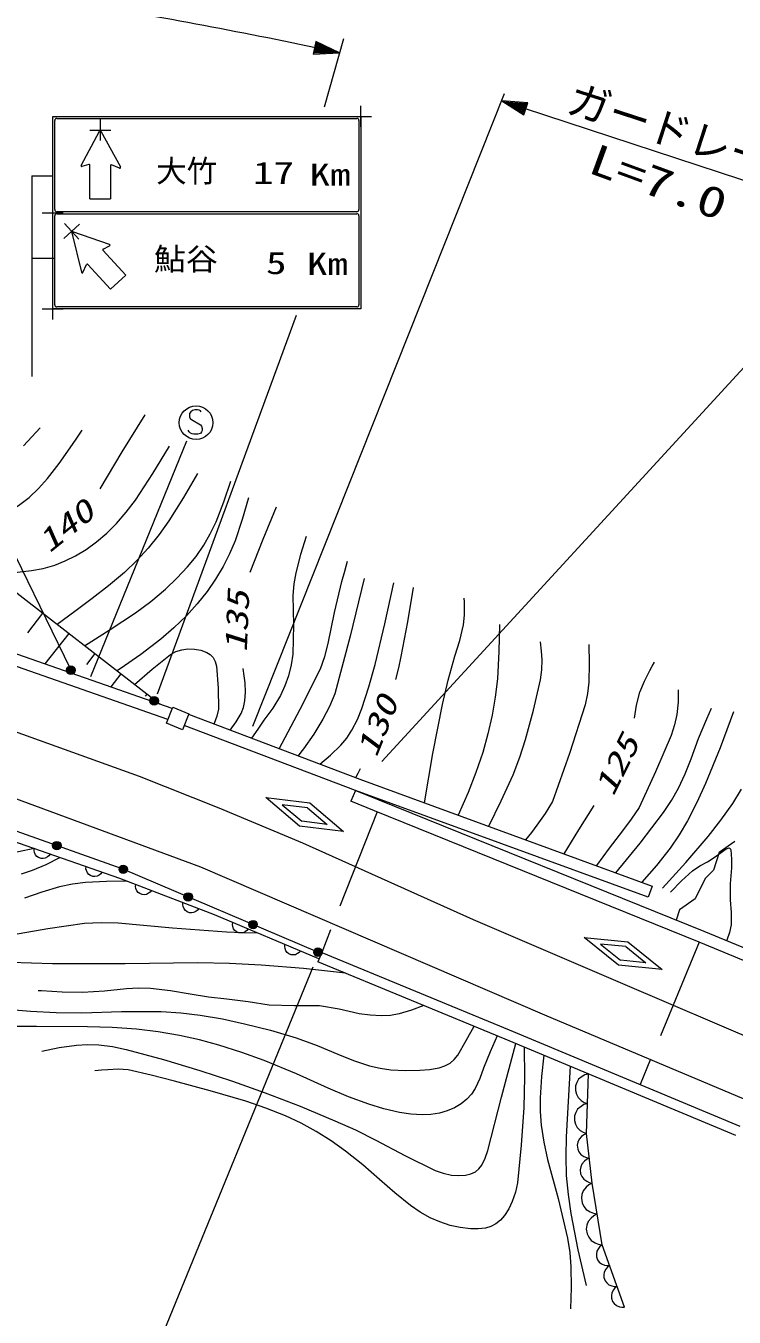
# Model space of a CAD drawing. Units: millimetres, scale not verified. Extents: x -625 to 645140, y -85230 to 274770.
# Drawn here: x 445866 to 487793, y 157492 to 233918 of the extents above; entities that cross this region are included whole.
import ezdxf
from ezdxf.enums import TextEntityAlignment as Align

# ---------------------------------------------------------------- set-up
doc = ezdxf.new("R2010")
doc.units = ezdxf.units.MM
doc.header["$LTSCALE"] = 1000
doc.linetypes.add('DASHED', pattern=[7.5, 6, -1.5])
doc.linetypes.add('LONG_DASHED_DOTTED', pattern=[15.25, 12, -1.5, 0.25, -1.5])
for name, color, linetype, lineweight in [('S-BGD', 7, 'Continuous', 13), ('S-BGD-HTXT', 6, 'Continuous', 13), ('S-BMK', 2, 'LONG_DASHED_DOTTED', 13)]:
    doc.layers.add(name, color=color, linetype=linetype, lineweight=lineweight)
doc.styles.add('ＭＳ ゴシック', font='')
doc.styles.add('ＭＳ 明朝', font='')
doc.styles.get('ＭＳ ゴシック').set_extended_font_data('MS Gothic')
doc.styles.get('ＭＳ 明朝').set_extended_font_data('MS Mincho')

# ---------------------------------------------------------------- blocks, each defined once
blk = doc.blocks.new('BUHIN3')
at = {"color": 7, "linetype": 'Continuous', "lineweight": 13}
blk.add_lwpolyline([(310, 645), (255, 705), (180, 740), (75, 760), (-80, 760), (-210, 725), (-320, 650), (-385, 540), (-390, 425), (-385, 350), (-345, 250), (-275, 195), (270, -120), (330, -210), (370, -335), (360, -455), (325, -550), (255, -640), (100, -685), (-130, -685), (-230, -670), (-325, -625), (-405, -550), (-475, -435)], dxfattribs=at)
blk.add_circle((0, 0), 995, dxfattribs=at)
blk = doc.blocks.new('BUHIN5')
at = {"color": 7, "linetype": 'Continuous', "lineweight": 13}
for radius in [249, 220, 191, 161, 132, 97.5, 67.5, 38.8, 7.5]:
    blk.add_circle((0, 0), radius, dxfattribs=at)
blk = doc.blocks.new('BUHIN6')
at = {"color": 7, "linetype": 'Continuous', "lineweight": 13}
for radius in [249, 220, 191, 161, 132, 97.5, 67.5, 38.8, 7.5]:
    blk.add_circle((0, 0), radius, dxfattribs=at)
blk = doc.blocks.new('BUHIN33')
at = {"color": 7, "linetype": 'Continuous', "lineweight": 13}
blk.add_lwpolyline([(461, -194), (379, -285), (286, -351), (156, -416), (31, -428), (-91, -415), (-234, -355), (-328, -277), (-406, -179), (-453, -39), (-471, 74), (-461, 194)], dxfattribs=at)
blk = doc.blocks.new('BUHIN34')
at = {"color": 7, "linetype": 'Continuous', "lineweight": 13}
blk.add_lwpolyline([(467, -179), (388, -272), (297, -342), (169, -410), (45, -427), (-77, -418), (-222, -362), (-319, -287), (-400, -192), (-452, -54), (-473, 58), (-467, 179)], dxfattribs=at)
blk = doc.blocks.new('BUHIN35')
at = {"color": 7, "linetype": 'Continuous', "lineweight": 13}
blk.add_lwpolyline([(472, -164), (397, -260), (308, -332), (182, -405), (58, -425), (-64, -420), (-210, -369), (-310, -297), (-394, -204), (-450, -68), (-475, 43), (-472, 164)], dxfattribs=at)
blk = doc.blocks.new('BUHIN39')
at = {"color": 7, "linetype": 'Continuous', "lineweight": 13}
blk.add_lwpolyline([(-222, 615), (-347, 517), (-440, 400), (-532, 232), (-557, 70), (-551, -91), (-482, -282), (-384, -409), (-261, -518), (-83, -589), (63, -616), (222, -615)], dxfattribs=at)
blk = doc.blocks.new('BUHIN40')
at = {"color": 7, "linetype": 'Continuous', "lineweight": 13}
blk.add_lwpolyline([(-145, 913), (-344, 811), (-505, 673), (-678, 463), (-755, 245), (-790, 20), (-745, -263), (-642, -467), (-501, -651), (-271, -797), (-77, -874), (145, -913)], dxfattribs=at)
blk = doc.blocks.new('BUHIN41')
at = {"color": 7, "linetype": 'Continuous', "lineweight": 13}
blk.add_lwpolyline([(-85, 734), (-248, 659), (-381, 555), (-525, 393), (-595, 221), (-630, 42), (-603, -185), (-528, -352), (-421, -503), (-243, -627), (-90, -695), (85, -734)], dxfattribs=at)
blk = doc.blocks.new('BUHIN42')
at = {"color": 7, "linetype": 'Continuous', "lineweight": 13}
blk.add_lwpolyline([(29, 883), (-176, 824), (-352, 723), (-552, 558), (-664, 367), (-737, 162), (-746, -112), (-687, -322), (-588, -520), (-399, -698), (-230, -806), (-29, -883)], dxfattribs=at)
blk = doc.blocks.new('BUHIN79')
at = {"color": 7, "linetype": 'Continuous', "lineweight": 13}
for centre, radius in [((0, 0), 250), ((0, 0), 219), ((0, 0), 188), ((0, 0), 156), ((0, 0), 125), ((0, 0), 93.8), ((0, -1), 62.5), ((0, 0), 31.2)]:
    blk.add_circle(centre, radius, dxfattribs=at)
blk = doc.blocks.new('plus')
at = {"color": 0, "linetype": 'Continuous', "lineweight": -2}
for p, q in [((-1.25, 0), (1.25, 0)), ((0, -1.25), (0, 1.25))]:
    blk.add_line(p, q, dxfattribs=at)

msp = doc.modelspace()

# ---------------------------------------------------------------- linework, layer by layer
at = {"layer": 'S-BGD'}
for p, q in [((447458, 217159), (447458, 228559)), ((447458, 228559), (465698, 228559)), ((465698, 228559), (465698, 217159)), ((447578, 223039), (447578, 228319)), ((447698, 228439), (465458, 228439)), ((465578, 228319), (465578, 223039)), ((449138, 225660), (450234, 227679)), ((450310, 227679), (451470, 225563)), ((449603, 225718), (449188, 225598)), ((449658, 223669), (449658, 225676)), ((450884, 225659), (450884, 223669)), ((451415, 225502), (450943, 225699)), ((446223, 225039), (446223, 213164)), ((446223, 225039), (447458, 225039)), ((449658, 223669), (450884, 223669)), ((448506, 195872), (435289, 222948)), ((447578, 217399), (447578, 222679)), ((465458, 222919), (447698, 222919)), ((447698, 222799), (465458, 222799)), ((465578, 222679), (465578, 217399)), ((448592, 221672), (449168, 219329)), ((450821, 220976), (448648, 221723)), ((450439, 220704), (450827, 220896)), ((447578, 220156), (446223, 220156)), ((451783, 219157), (450427, 220636)), ((449249, 219321), (449464, 219784)), ((449535, 219795), (450880, 218329)), ((451783, 219157), (450880, 218329)), ((465698, 217159), (447458, 217159)), ((465458, 217279), (447698, 217279)), ((449719, 195404), (455391, 209354)), ((439908, 204548), (453810, 193769)), ((436826, 199713), (454509, 193525)), ((454278, 192864), (436617, 199044)), ((446859, 199159), (445957, 197996)), ((448404, 197961), (447001, 196152)), ((449948, 196763), (449448, 196117)), ((451493, 195566), (450892, 194791)), ((453038, 194368), (452938, 194239)), ((454189, 192642), (454567, 193587)), ((454567, 193587), (455523, 193204)), ((455145, 192260), (454189, 192642)), ((455523, 193204), (455145, 192260)), ((455495, 193170), (465633, 189327)), ((465389, 188670), (455247, 192515)), ((440945, 189784), (456207, 184136)), ((451436, 183457), (436088, 188797)), ((465633, 189327), (482945, 183009)), ((462069, 186551), (460078, 188238)), ((460078, 188238), (462669, 187926)), ((465389, 188670), (465109, 188029)), ((466499, 187467), (465109, 188029)), ((465389, 188670), (466770, 188112)), ((482705, 182352), (465389, 188670)), ((466770, 188112), (485995, 180336)), ((462544, 187639), (461035, 187821)), ((461035, 187821), (462194, 186838)), ((462544, 187639), (463703, 186656)), ((462669, 187926), (464660, 186238)), ((485730, 179688), (466499, 187467)), ((464660, 186238), (462069, 186551)), ((463703, 186656), (462194, 186838)), ((486903, 184983), (486576, 183947)), ((487830, 185638), (486903, 184983)), ((457029, 181313), (451436, 183457)), ((456207, 184136), (476557, 175380)), ((486085, 183456), (485485, 182256)), ((486576, 183947), (486085, 183456)), ((482945, 183009), (482705, 182352)), ((485485, 182256), (484557, 181601)), ((463210, 178705), (457029, 181313)), ((484557, 181601), (484369, 180994)), ((480938, 178321), (478907, 179961)), ((478907, 179961), (481505, 179710)), ((481505, 179710), (483535, 178070)), ((497701, 174720), (485730, 179688)), ((485995, 180336), (497942, 175378)), ((463381, 179083), (463152, 178528)), ((463381, 179083), (474476, 174505)), ((481386, 179420), (479873, 179566)), ((479873, 179566), (481056, 178611)), ((481386, 179420), (482569, 178465)), ((474246, 173951), (463152, 178528)), ((483535, 178070), (480938, 178321)), ((482569, 178465), (481056, 178611)), ((476557, 175380), (502033, 164645)), ((474476, 174505), (488124, 168805)), ((487891, 168252), (474246, 173951)), ((479051, 168363), (479169, 171895)), ((479392, 165427), (479051, 168363)), ((479973, 161774), (479392, 165427)), ((481304, 158087), (479973, 161774))]:
    msp.add_line(p, q, dxfattribs=at)
at = {"layer": 'S-BGD', "linetype": 'DASHED'}
for p, q in [((466655, 187403), (463381, 179083)), ((485730, 179688), (482227, 171268))]:
    msp.add_line(p, q, dxfattribs=at)
at = {"layer": 'S-BGD'}
for points in [[(450257, 206522), (451577, 208715), (452934, 210888)], [(440399, 204167), (441478, 204228), (442541, 204349), (443183, 204479), (443809, 204668), (444390, 204910), (444957, 205212), (445521, 205582), (446056, 206005), (446624, 206541), (447149, 207119), (447849, 208011), (448499, 208934), (448847, 209456), (449198, 209988)], [(446721, 210128), (445719, 209057)], [(443873, 201474), (445046, 201544), (446203, 201673), (446896, 201807), (447582, 202001), (448203, 202245), (448813, 202549), (449442, 202934), (450041, 203371), (450654, 203895), (451224, 204462), (451812, 205141), (452348, 205853), (453380, 207431), (454374, 209039)], [(456034, 207430), (455208, 206008), (454333, 204623), (453749, 203804), (453111, 203013), (452428, 202271), (451700, 201569), (450767, 200769), (449797, 200018), (448762, 199254), (447721, 198490)], [(449343, 197233), (450865, 198182), (452361, 199185), (453258, 199855), (454129, 200581), (454807, 201219), (455439, 201896), (455941, 202518), (456393, 203173), (456783, 203852), (457126, 204569), (457591, 205752), (458006, 206963)], [(459044, 205978), (458675, 204697), (458249, 203430), (457927, 202659), (457550, 201912), (457102, 201166), (456601, 200449), (456008, 199709), (455367, 199007), (454635, 198297), (453858, 197627), (452667, 196717), (451443, 195857), (451361, 195801), (451270, 195739)], [(459149, 201579), (459914, 203533), (460704, 205459)], [(462468, 203695), (462123, 202626), (461840, 201551), (461724, 200887), (461666, 200207), (461702, 198471), (461677, 196726), (461578, 196090), (461417, 195456), (461204, 194860), (460936, 194289), (460477, 193541), (459961, 192818), (459590, 192288), (459229, 191754)], [(460858, 191137), (462108, 193478), (463306, 195853), (463563, 196594), (463763, 197356), (464141, 199202), (464577, 201030), (464740, 201636), (464906, 202242)], [(465892, 201204), (465058, 197788), (464165, 194386), (463837, 193626), (463450, 192881), (462905, 191995), (462305, 191134), (462153, 190924), (461994, 190706)], [(463156, 179093), (451576, 184021), (439339, 188374), (424063, 193137), (413610, 195904), (399894, 199107), (391353, 200585)], [(463266, 190224), (463909, 190759), (464511, 191338), (464861, 191765), (465169, 192236), (465489, 192856), (465757, 193510), (466177, 194807), (466538, 196117), (467116, 198524), (467656, 200945)], [(468797, 200686), (468465, 198637), (468071, 196587), (467918, 195914), (467747, 195234)], [(469455, 187932), (469964, 190845), (470533, 193752), (470870, 195190), (471267, 196620), (471549, 197535), (471774, 198467), (471834, 199038), (471835, 199626), (471828, 199836), (471818, 200046)], [(473893, 198490), (473865, 196880), (473777, 195265), (473654, 194185), (473471, 193114), (473221, 192014), (472910, 190919), (472505, 189729), (472040, 188549), (471754, 187878), (471458, 187201)], [(473265, 186542), (474010, 188054), (474703, 189594), (475098, 190626), (475437, 191677), (475909, 193425), (476327, 195206), (476411, 195797), (476434, 196390), (476398, 196916), (476332, 197452)], [(479185, 197296), (479218, 196186), (479191, 195077), (479117, 194398), (478983, 193729), (478038, 190844), (477045, 188009), (476611, 187296), (476116, 186601), (475790, 186175), (475451, 185744)], [(452306, 194936), (453338, 195842), (454429, 196718), (454744, 196880), (455091, 196990), (455459, 197039), (455848, 197028), (456220, 196963), (456570, 196839), (456779, 196713), (456949, 196540), (457078, 196301), (457155, 196028), (457243, 194714), (457267, 193485), (457170, 193059), (457008, 192629), (457004, 192619), (456997, 192601)], [(457957, 192236), (458316, 192718), (458614, 193219), (458752, 193580), (458832, 193959), (458866, 194483), (458839, 195034), (458793, 195457), (458735, 195892)], [(481885, 192949), (482021, 193715), (482216, 194472), (482481, 195126), (482808, 195772), (482939, 196011), (483076, 196259)], [(484487, 194617), (484477, 193886), (484406, 193166), (484265, 192541), (484062, 191917), (483134, 189766), (482161, 187663), (481698, 186956), (481182, 186279), (480393, 185256), (479635, 184217)], [(480793, 183795), (482223, 185553), (483612, 187357), (484087, 188062), (484507, 188796), (484898, 189646), (485238, 190533), (485681, 191737), (486178, 192911), (486318, 193220), (486459, 193527)], [(487756, 193320), (486958, 191191), (486098, 189069), (485592, 187953), (485029, 186858), (484546, 186041), (484014, 185259), (483198, 184229), (482333, 183233)], [(465648, 189935), (465516, 189678), (465383, 189421)], [(483553, 182891), (484926, 184397), (486253, 185942), (487006, 186903), (487710, 187899), (488230, 188732)], [(477737, 184910), (478602, 186341), (479507, 187765)], [(446369, 185220), (444496, 184828), (442619, 184496), (441306, 184332), (439979, 184226), (438137, 184157), (436285, 184148), (433098, 184179), (429905, 184271), (429735, 184284), (429555, 184298)], [(484031, 182637), (484677, 183308), (485326, 183898), (485758, 184203), (486212, 184450), (486618, 184690), (487107, 185058), (487313, 185209), (487487, 185273), (487554, 185237), (487592, 185141), (487643, 184589), (487633, 184081), (487564, 183147), (487554, 182189), (487621, 181445), (487624, 180711), (487523, 180258), (487362, 179812), (487355, 179794), (487347, 179775)], [(445604, 183733), (446254, 183938), (447077, 184289), (447887, 184692)], [(451878, 183288), (450641, 183282), (449404, 183216), (448635, 183116), (447866, 182956), (446820, 182652), (445787, 182290)], [(445019, 180128), (447178, 180502), (449335, 180815), (450327, 180849), (451332, 180824), (454541, 180529), (457747, 180295), (458663, 180263), (459579, 180237)], [(464796, 177850), (462298, 178121), (459790, 178332), (457922, 178427), (456045, 178463), (451751, 178399), (447454, 178395), (444957, 178485)], [(469418, 175943), (468699, 175662), (467958, 175437), (467442, 175350), (466906, 175322), (466255, 175356), (465594, 175452), (464416, 175718), (463246, 175921), (461758, 175910), (460261, 175960), (459017, 176164), (457769, 176307), (456687, 176424), (455596, 176603), (454429, 176802), (453251, 176941), (452537, 176965), (451823, 176929), (450521, 176791), (449216, 176714), (448009, 176724), (446791, 176796), (446692, 176804), (446592, 176812)], [(444493, 175749), (446138, 175604), (447658, 175528), (449189, 175513), (451530, 175579), (453868, 175585), (455033, 175505), (456195, 175366), (457498, 175144), (458801, 174861), (460343, 174471), (461863, 174023), (463112, 173566), (464338, 173054), (465255, 172685), (466201, 172369), (466835, 172222), (467477, 172135), (468316, 172092), (469197, 172108), (469769, 172148), (470327, 172248), (470673, 172365), (470982, 172533), (471227, 172741), (471440, 173004), (471924, 173869), (472412, 174708)], [(473772, 174147), (473342, 173205), (472964, 172230), (472738, 171612), (472460, 171027), (472239, 170699), (471963, 170397), (471625, 170122), (471241, 169889), (470812, 169699), (470358, 169566), (469843, 169484), (469320, 169463), (468652, 169507), (467978, 169611), (467062, 169823), (466176, 170089), (464961, 170537), (463771, 171039), (461883, 171887), (459979, 172675), (458652, 173156), (457295, 173584), (456138, 173900), (454965, 174158), (453701, 174373), (452417, 174529), (450970, 174637), (449521, 174685), (446505, 174689), (443486, 174690)], [(446822, 173239), (447839, 173450), (448857, 173599), (449519, 173634), (450180, 173608), (450999, 173504), (451815, 173339), (454009, 172741), (456165, 172092), (458105, 171463), (460031, 170775), (462101, 169975), (464156, 169116), (465378, 168571), (466575, 167971), (468292, 167056), (470088, 166169), (470562, 166006), (471061, 165899), (471476, 165869), (471899, 165900), (472198, 165972), (472474, 166101), (472682, 166270), (472849, 166485), (473055, 166894), (473214, 167350), (474027, 170506), (474861, 173694)], [(475372, 173481), (475384, 171693), (475336, 169905), (475186, 167674), (474977, 165450), (474846, 164889), (474652, 164329), (474450, 163904), (474192, 163505), (473952, 163236), (473677, 163016), (473386, 162866), (473068, 162769), (472638, 162713), (472192, 162716), (471578, 162792), (470973, 162927), (470371, 163126), (469799, 163379), (469213, 163705), (468637, 164097), (467699, 164842), (466793, 165638), (465815, 166500), (464788, 167323), (463940, 167924), (463053, 168478), (462162, 168965), (461242, 169399), (460079, 169862), (458883, 170273), (456781, 170893), (454658, 171456), (453292, 171821), (451919, 172125), (451326, 172161), (450719, 172138), (450339, 172104), (449959, 172063)], [(476527, 172998), (476384, 171743), (476300, 170480), (476307, 169667), (476374, 168846), (476528, 167841), (476744, 166831), (477371, 164506), (477937, 162174), (478062, 161329), (478128, 160479), (478141, 159241), (478103, 157987)], [(479044, 159359), (478568, 161485), (478149, 163635), (477984, 164752), (477878, 165884), (477847, 167019), (477876, 168166), (477991, 170252), (478108, 172338)]]:
    msp.add_lwpolyline(points, dxfattribs=at)
for centre, radius, start, end in [((447698, 228319), 120, 90, 180), ((465458, 228319), 120, 0, 90), ((450272, 227659), 43.2, 28.71979, 151.50226), ((449176, 225639), 43.2, 151.50226, 286.11285), ((449615, 225676), 43.2, 0, 106.11285), ((450927, 225659), 43.2, 67.39017, 180), ((451432, 225542), 43.2, 247.39014, 28.71979), ((447698, 223039), 120, 180, 270), ((447698, 222679), 120, 90, 180), ((465458, 223039), 120, 270, 0), ((465458, 222679), 120, 0, 90), ((448634, 221682), 43.2, 71.01913, 193.80161), ((450807, 220935), 43.2, 296.40852, 71.01913), ((450458, 220665), 43.2, 116.40854, 222.52139), ((449503, 219766), 43.2, 42.52139, 155.13123), ((449210, 219339), 43.2, 193.80161, 335.13123), ((447698, 217399), 120, 180, 270), ((465458, 217399), 120, 270, 0)]:
    msp.add_arc(centre, radius, start, end, dxfattribs=at)
at = {"layer": 'S-BGD-HTXT'}
for p, q in [((464662, 233155), (463530, 229102)), ((459306, 192470), (474202, 229904)), ((474032, 229478), (496178, 222205)), ((496585, 222649), (466947, 190386)), ((453669, 194375), (461892, 216801)), ((462856, 178204), (446714, 138790))]:
    msp.add_line(p, q, dxfattribs=at)
for points in [[(464427, 232315), (463032, 232982), (462882, 232247)], [(464126, 232377), (462997, 232338), (463101, 232853)], [(463979, 232407), (463063, 232382), (463145, 232787)], [(463828, 232437), (463129, 232426), (463189, 232720)], [(463681, 232467), (463196, 232470), (463233, 232654)], [(474032, 229478), (475335, 228644), (475574, 229355)], [(474324, 229380), (475449, 229278), (475282, 228780)], [(474466, 229332), (475378, 229243), (475246, 228852)], [(474612, 229283), (475307, 229207), (475211, 228923)], [(474754, 229235), (475235, 229172), (475176, 228994)]]:
    msp.add_lwpolyline(points, close=True, dxfattribs=at)
for points in [[(464276, 232346), (462930, 232295), (463057, 232919), (464273, 232347)], [(463270, 232551), (463530, 232498), (463262, 232514), (463277, 232588), (463530, 232498)], [(474178, 229429), (475520, 229313), (475317, 228709), (474182, 229427)], [(475152, 229101), (474900, 229186), (475164, 229137), (475140, 229065), (474900, 229186)]]:
    msp.add_lwpolyline(points, dxfattribs=at)
msp.add_arc((396387, -84132), 323680, 77.86542, 80.59158, dxfattribs=at)
at = {"layer": 'S-BMK'}
for p, q in [((444044, 192573), (452580, 189510)), ((452580, 189510), (457297, 187645)), ((457297, 187645), (462234, 185561)), ((462234, 185561), (472342, 181026)), ((472342, 181026), (481174, 177241)), ((481174, 177241), (500318, 169067))]:
    msp.add_line(p, q, dxfattribs=at)

# ---------------------------------------------------------------- block references
at = {"layer": 'S-BGD', "color": 144, "xscale": 500, "yscale": 500}
for p in [(465698, 228559), (447458, 222859), (447458, 217159)]:
    msp.add_blockref('plus', p, dxfattribs=at)
at = {"layer": 'S-BGD', "xscale": 500, "yscale": 500}
for p, rotation in [((450272, 227749), 270), ((448573, 221749), 132.5)]:
    msp.add_blockref('plus', p, dxfattribs=dict(at, rotation=rotation))
at = {"layer": 'S-BGD'}
for name, p in [('BUHIN3', (455943, 210431)), ('BUHIN79', (448528, 195784)), ('BUHIN79', (453463, 193969)), ('BUHIN35', (446832, 185059)), ('BUHIN6', (447701, 185399)), ('BUHIN5', (451633, 183997)), ('BUHIN35', (449902, 183991)), ('BUHIN34', (452835, 182921)), ('BUHIN34', (455631, 181849)), ('BUHIN5', (455474, 182362)), ('BUHIN33', (458574, 180661)), ('BUHIN5', (459315, 180728)), ('BUHIN33', (461665, 179357)), ('BUHIN5', (463156, 179093)), ('BUHIN42', (479139, 171012)), ('BUHIN42', (479080, 169246)), ('BUHIN41', (479136, 167629)), ('BUHIN41', (479307, 166161)), ('BUHIN40', (479537, 164514)), ('BUHIN40', (479828, 162687)), ('BUHIN39', (480195, 161160)), ('BUHIN39', (480638, 159931)), ('BUHIN39', (481082, 158702))]:
    msp.add_blockref(name, p, dxfattribs=at)

# ---------------------------------------------------------------- texts
at = {"layer": 'S-BGD', "style": 'ＭＳ ゴシック'}
msp.add_text('大竹', height=1320, dxfattribs=at).set_placement((453586, 224272), align=Align.BOTTOM_LEFT)
for s, width, p in [('17', 1.35, (459315, 224157)), ('Km', 1.35, (462660, 224053)), ('鮎谷 ', 1.05, (453445, 219060)), (' 5', 1.35, (458871, 218827)), ('Km', 1.35, (462503, 218775))]:
    msp.add_text(s, height=1320, dxfattribs=dict(at, width=width)).set_placement(p, align=Align.BOTTOM_LEFT)
at = {"layer": 'S-BGD', "style": 'ＭＳ 明朝', "oblique": 15, "width": 1.35}
for s, rotation, p in [('140', 39, (447503, 202364)), ('135', 87.5, (459340, 196809)), ('130', 68.1, (466982, 190414)), ('125', 63.4, (480983, 188080))]:
    msp.add_text(s, height=1320, rotation=rotation, dxfattribs=at).set_placement(p, align=Align.BOTTOM_LEFT)
at = {"layer": 'S-BGD-HTXT', "style": 'ＭＳ ゴシック'}
msp.add_text('ガードレール', height=1833, rotation=342, dxfattribs=at).set_placement((477599, 228313), align=Align.BOTTOM_LEFT)
at = {"layer": 'S-BGD-HTXT', "style": 'ＭＳ ゴシック', "width": 1.35}
msp.add_text('L=7.0', height=1833, rotation=339.9, dxfattribs=at).set_placement((478858, 224747), align=Align.BOTTOM_LEFT)

doc.saveas('drawing.dxf')
